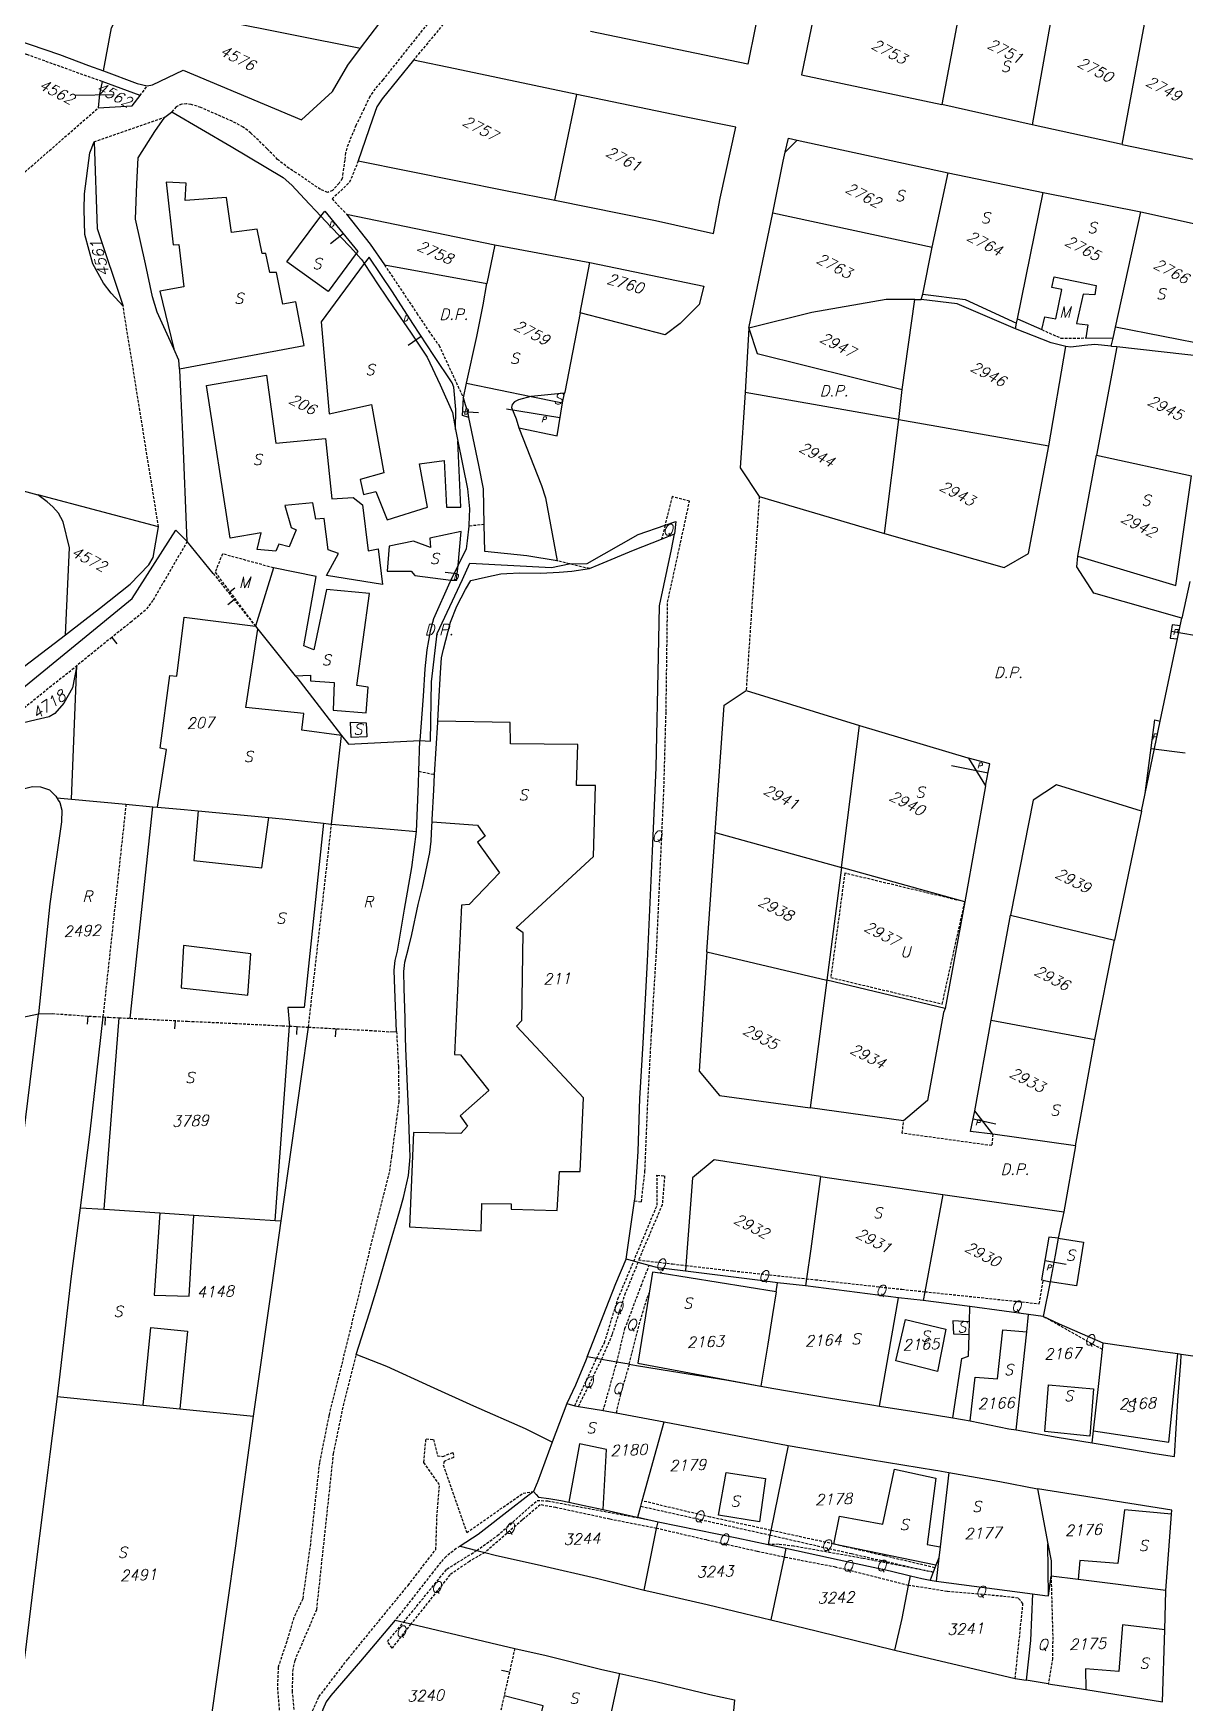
# Model space of a CAD drawing. Extents: x -334462 to -332769, y -29481 to -26664.
# Drawn here: x -334107 to -334000.6, y -28629.6 to -28475.5 of the extents above; entities that cross this region are included whole.
import ezdxf
from ezdxf.enums import TextEntityAlignment as Align

# ---------------------------------------------------------------- set-up
doc = ezdxf.new("R2010")
doc.units = 0
doc.header["$MEASUREMENT"] = 0
doc.linetypes.add('HIDDEN', pattern=[0.375, 0.25, -0.125])
for name, color, linetype in [('17', 7, 'CONTINUOUS'), ('18', 7, 'CONTINUOUS'), ('20', 7, 'CONTINUOUS'), ('DP$DIVIDING$LINE', 7, 'CONTINUOUS'), ('EASEMENT$BOUNDA$', 7, 'CONTINUOUS'), ('ENC$$ST$$A$$TEXT', 7, 'CONTINUOUS'), ('ENCRO$$AREA$TEXT', 7, 'CONTINUOUS'), ('ENCROACHED$WALL', 7, 'CONTINUOUS'), ('MAP$SHEET$BOUND$', 7, 'CONTINUOUS'), ('OUTER$FRAME', 7, 'CONTINUOUS'), ('PARCEL$BOUNDARY', 7, 'CONTINUOUS'), ('PARCEL$NUMBER', 7, 'CONTINUOUS'), ('SECTION$$A$', 7, 'CONTINUOUS'), ('STRUC$$FOOTPRINT', 7, 'CONTINUOUS')]:
    doc.layers.add(name, color=color, linetype=linetype)
doc.styles.add('ITALICT', font='ITALICT', dxfattribs={"height": 0.2})

msp = doc.modelspace()

# ---------------------------------------------------------------- linework, layer by layer
at = {"layer": '17', "color": 1, "linetype": 'Continuous'}
msp.add_line((-334093.87, -28566.66), (-334093.91, -28567.41), dxfattribs=at)
at = {"layer": '18', "color": 1, "linetype": 'Continuous'}
for p, q in [((-334088.92, -28527.15), (-334088.34, -28526.69)), ((-334101.92, -28566.24), (-334101.98, -28566.99)), ((-334100.31, -28566.33), (-334100.35, -28567.08)), ((-334082.62, -28567.21), (-334082.66, -28567.96)), ((-334079.03, -28567.41), (-334079.07, -28568.15)), ((-334062.99, -28626.84), (-334063.72, -28626.68))]:
    msp.add_line(p, q, dxfattribs=at)
at = {"layer": '18', "color": 2, "linetype": 'Continuous'}
for p, q in [((-334088.41, -28527.8), (-334088.99, -28528.27)), ((-334099.72, -28531.28), (-334099.25, -28531.86))]:
    msp.add_line(p, q, dxfattribs=at)
at = {"layer": 'DP$DIVIDING$LINE', "color": 2, "linetype": 'HIDDEN'}
for p, q in [((-334097.1, -28481.24), (-334096.43, -28480.33)), ((-334065.31, -28520.85), (-334066.74, -28520.99)), ((-334057.46, -28524.48), (-334058.58, -28524.21)), ((-334055.6, -28524.92), (-334057.46, -28524.48)), ((-334071.36, -28543.64), (-334069.9, -28543.93))]:
    msp.add_line(p, q, dxfattribs=at)
at = {"layer": 'DP$DIVIDING$LINE', "color": 30, "linetype": 'HIDDEN'}
for p, q in [((-334109.43, -28489.78), (-334100.97, -28482.38)), ((-334101.35, -28485.51), (-334094.8, -28483.22)), ((-334095.39, -28521.07), (-334098.67, -28500.67)), ((-334039.91, -28518.27), (-334041.13, -28536.17))]:
    msp.add_line(p, q, dxfattribs=at)
at = {"layer": 'DP$DIVIDING$LINE', "color": 2, "linetype": 'HIDDEN'}
for points in [[(-334100.61, -28479.94), (-334107.6, -28477.43), (-334111.83, -28476.03), (-334113.83, -28475.09), (-334115.59, -28474), (-334116.76, -28473.03), (-334118.62, -28469.05)], [(-334065.38, -28473.19), (-334067.52, -28472.76), (-334067.71, -28472.88), (-334069.81, -28475.51), (-334071.85, -28477.95)], [(-334069.63, -28473.44), (-334074.68, -28479.78), (-334075.4, -28480.6), (-334075.88, -28481.32), (-334076.41, -28482.45), (-334077.16, -28483.99), (-334077.89, -28485.74), (-334078.12, -28486.53), (-334078.2, -28487.21), (-334078.38, -28488.37), (-334078.42, -28488.9), (-334078.72, -28489.31), (-334079.32, -28489.99), (-334079.77, -28490.18), (-334080.45, -28489.91), (-334082.67, -28488.37), (-334083.34, -28487.96), (-334084.4, -28487.13), (-334085.37, -28486.15), (-334086.16, -28485.36), (-334086.86, -28484.7), (-334087.57, -28484.14), (-334088.59, -28483.61), (-334091.48, -28482.33), (-334092.38, -28482.07), (-334092.8, -28481.99), (-334093.25, -28482.03), (-334093.77, -28482.26), (-334094.18, -28482.74)], [(-334076.95, -28487.27), (-334077.67, -28489.05), (-334077.84, -28489.33), (-334079.37, -28490.77), (-334078.03, -28492.18)], [(-334074.53, -28496.86), (-334071.54, -28501.33), (-334070.45, -28502.97), (-334069.49, -28504.31), (-334067.24, -28509.15)], [(-334073.41, -28567.67), (-334073.24, -28570.94), (-334073.2, -28574.14), (-334073.88, -28579.21), (-334074.09, -28580.68), (-334075.66, -28586.86), (-334078.5, -28598.49), (-334079.66, -28603.14), (-334080.54, -28607.51), (-334081.37, -28614.97), (-334082.08, -28620.07), (-334082.9, -28621.8), (-334083.56, -28624.02), (-334084.34, -28626.36), (-334084.42, -28628.24), (-334084.15, -28631.55), (-334085.33, -28639.96), (-334085.53, -28641.93), (-334085.62, -28643.03), (-334085.99, -28646.76), (-334086.53, -28649.78), (-334086.59, -28650.05)], [(-334082.87, -28630.3), (-334083.02, -28628.66), (-334082.99, -28626.73), (-334082.79, -28625.75), (-334080.78, -28621.04), (-334079.23, -28606.65), (-334078.31, -28602.2), (-334077.13, -28597.49)], [(-334081.32, -28630.74), (-334080.58, -28629.11), (-334077.89, -28625.6), (-334072.35, -28618.82), (-334069.78, -28615.51), (-334069.68, -28612.49), (-334069.45, -28609.52), (-334070.9, -28607.46), (-334070.69, -28605.3), (-334069.99, -28605.36), (-334069.63, -28606.85), (-334069.14, -28606.91), (-334068.2, -28606.55), (-334068.14, -28607), (-334069.02, -28607.37), (-334069.11, -28607.7), (-334066.93, -28613.95), (-334061.72, -28610.3), (-334060.78, -28610.15)], [(-334067.55, -28615.2), (-334067.9, -28615.42), (-334068.84, -28616.16), (-334069.32, -28616.67), (-334070.04, -28617.58), (-334073.28, -28621.73), (-334073.53, -28622.03)]]:
    msp.add_lwpolyline(points, dxfattribs=at)
at = {"layer": 'DP$DIVIDING$LINE', "color": 30, "linetype": 'HIDDEN'}
msp.add_lwpolyline([(-334018.34, -28577.14), (-334018.45, -28578.21), (-334026.71, -28577.07), (-334026.59, -28575.92)], dxfattribs=at)
at = {"layer": 'EASEMENT$BOUNDA$', "color": 3, "linetype": 'HIDDEN'}
for p, q in [((-334048.62, -28520.91), (-334048.94, -28522.19)), ((-334098.4, -28546.68), (-334100.53, -28566.32)), ((-334081.55, -28567.27), (-334079.41, -28548.51)), ((-334020.93, -28555.7), (-334032.02, -28553.05)), ((-334048.77, -28589.56), (-334049.07, -28590)), ((-334008.21, -28597.05), (-334013.7, -28593.99)), ((-334056.95, -28602.23), (-334054.95, -28597.87)), ((-334056.61, -28602.29), (-334054.47, -28597.95)), ((-334054.33, -28602.68), (-334053.07, -28598.2)), ((-334050.85, -28611.51), (-334038.94, -28614.17)), ((-334033.04, -28615.01), (-334038.86, -28613.74))]:
    msp.add_line(p, q, dxfattribs=at)
for points in [[(-334013.83, -28502.85), (-334012.07, -28503.63), (-334009.76, -28503.62)], [(-334051.43, -28583.31), (-334050.8, -28583.39), (-334050.47, -28580.57), (-334050.21, -28574.21), (-334049.85, -28567.6), (-334049.4, -28560.19), (-334048.73, -28545.54), (-334048.52, -28538.13), (-334048.38, -28528.02), (-334046.35, -28518.69), (-334047.97, -28518.27), (-334048.62, -28520.91)], [(-334084.78, -28524.85), (-334089.49, -28523.56), (-334090.17, -28525.25), (-334086.45, -28530.24)], [(-334032.02, -28553.05), (-334033.31, -28562.68), (-334023.02, -28565.13), (-334020.93, -28555.7)], [(-334051.51, -28588.88), (-334049.35, -28583.71), (-334049.36, -28580.95), (-334048.66, -28581), (-334048.88, -28583.67), (-334051.06, -28588.77), (-334047.92, -28589.13), (-334046.69, -28589.28)], [(-334054.95, -28597.87), (-334054.21, -28596.4), (-334052.97, -28592.38), (-334051.51, -28588.88)], [(-334054.47, -28597.95), (-334053.47, -28595.62), (-334052.32, -28591.98), (-334051.1, -28588.99)], [(-334053.07, -28598.2), (-334052.32, -28595.11), (-334050.82, -28591.16), (-334050.09, -28589.27)], [(-334046.69, -28589.28), (-334042.34, -28589.78), (-334035.55, -28590.51)], [(-334035.55, -28590.51), (-334034.72, -28590.59), (-334026.74, -28591.48), (-334024.63, -28591.7)], [(-334051.92, -28598.39), (-334050.91, -28594.39), (-334050.26, -28592.26), (-334050.08, -28591.85)], [(-334024.63, -28591.7), (-334014.06, -28592.81), (-334013.69, -28590.64)], [(-334051.92, -28598.39), (-334052.74, -28601.2), (-334053.14, -28602.9)], [(-334066.01, -28615.6), (-334064.09, -28614.22), (-334060.42, -28610.98), (-334059.44, -28611.02), (-334050.2, -28612.74)], [(-334049.41, -28613.56), (-334053.71, -28612.71), (-334058.7, -28611.64), (-334060.15, -28611.38), (-334061.81, -28612.79), (-334065.26, -28615.79)], [(-334038.86, -28613.74), (-334044.46, -28612.51), (-334050.72, -28611.02)], [(-334037.63, -28616.22), (-334040.11, -28615.69), (-334044.8, -28614.63), (-334049.41, -28613.56)], [(-334023.86, -28617.6), (-334030.31, -28616.34), (-334036.72, -28615.2), (-334038.13, -28615.03), (-334039.1, -28615.05)], [(-334038.94, -28614.17), (-334031.4, -28615.89), (-334023.86, -28617.6)], [(-334023.7, -28617.19), (-334028.35, -28616.1), (-334033.04, -28615.01)], [(-334072.75, -28622.22), (-334068.76, -28617.31), (-334066.01, -28615.6)], [(-334065.26, -28615.79), (-334066.69, -28616.61), (-334068.48, -28617.85), (-334072.08, -28622.38)], [(-334026.13, -28618.82), (-334032.87, -28617.14), (-334037.63, -28616.22)], [(-334012.97, -28617.96), (-334012.81, -28623.58), (-334012.84, -28625.58), (-334013.22, -28627.91)], [(-334016.28, -28627.42), (-334015.56, -28620.51), (-334015.99, -28620), (-334017.44, -28619.83), (-334022.57, -28619.38), (-334026.13, -28618.82)], [(-334072.08, -28622.38), (-334073.83, -28624.61), (-334074.25, -28624.01), (-334072.75, -28622.22)]]:
    msp.add_lwpolyline(points, dxfattribs=at)
at = {"layer": 'ENC$$ST$$A$$TEXT', "color": 1, "linetype": 'Continuous'}
for p, q in [((-334078.34, -28493.99), (-334079.5, -28494.94)), ((-334071.13, -28503.49), (-334072.35, -28504.3)), ((-334067.8, -28525.4), (-334068.92, -28525.29)), ((-334018.79, -28543.81), (-334022.17, -28543.14)), ((-334020.17, -28575.74), (-334018.08, -28576.2)), ((-334013.53, -28588.81), (-334011.57, -28589.15))]:
    msp.add_line(p, q, dxfattribs=at)
at = {"layer": 'ENCRO$$AREA$TEXT', "color": 5, "linetype": 'Continuous'}
for p, q in [((-334058.32, -28510.99), (-334063.27, -28510.2)), ((-334067.3, -28510.42), (-334065.84, -28510.49)), ((-334001.87, -28530.69), (-333999.72, -28531.07)), ((-334003.74, -28541.53), (-334000.59, -28541.94))]:
    msp.add_line(p, q, dxfattribs=at)
at = {"layer": 'ENCROACHED$WALL', "color": 5, "linetype": 'Continuous'}
for points in [[(-334066.73, -28510.95), (-334067.32, -28510.79), (-334067.24, -28509.15)], [(-334062.11, -28511.92), (-334058.59, -28512.65), (-334058.1, -28509.62)], [(-334001.03, -28530.19), (-334001.77, -28530.11), (-334001.98, -28531.34), (-334001.28, -28531.39)], [(-334004.28, -28545.69), (-334003.39, -28538.88), (-334002.88, -28539.01)]]:
    msp.add_lwpolyline(points, dxfattribs=at)
at = {"layer": 'MAP$SHEET$BOUND$', "color": 6, "linetype": 'Continuous'}
for points in [[(-334057.46, -28524.48), (-334055.8, -28524.46), (-334051.1, -28521.78), (-334048.62, -28520.91)], [(-334048.62, -28520.91), (-334047.62, -28520.56), (-334047.74, -28521.7)], [(-334221.01, -28578.51), (-334212.47, -28576.01), (-334176.52, -28561.19), (-334148.62, -28550.12), (-334143.04, -28548.44), (-334123.13, -28547.05), (-334118.58, -28544.63), (-334097.84, -28527.69), (-334093.79, -28521.38), (-334092.75, -28522.42)], [(-334071.26, -28540.8), (-334070.29, -28540.86), (-334070.19, -28535.38), (-334069.67, -28530.92), (-334067.33, -28525.92), (-334066.64, -28524.41), (-334059.11, -28524.82), (-334057.46, -28524.48)]]:
    msp.add_lwpolyline(points, dxfattribs=at)
at = {"layer": 'OUTER$FRAME', "color": 2, "linetype": 'Continuous'}
msp.add_line((-334099.49, -28481.16), (-334103.03, -28481.23), dxfattribs=at)
at = {"layer": 'PARCEL$BOUNDARY', "color": 7, "linetype": 'Continuous'}
for p, q in [((-334076.74, -28476.86), (-334072.8, -28471.66)), ((-334012.46, -28471.2), (-334014.72, -28483.93)), ((-334021.62, -28474.38), (-334023.06, -28482.06)), ((-334006.39, -28485.74), (-334004.17, -28473.8)), ((-334097.1, -28481.24), (-334100.61, -28479.94)), ((-334058.81, -28490.9), (-334056.76, -28481.13)), ((-334014.72, -28483.93), (-334023.06, -28482.06)), ((-334006.39, -28485.74), (-334014.72, -28483.93)), ((-334036.4, -28485.34), (-334022.46, -28488.36)), ((-334006.39, -28485.74), (-333998.02, -28487.46)), ((-334023.94, -28495.23), (-334022.46, -28488.36)), ((-334022.46, -28488.36), (-334013.71, -28490.19)), ((-334016.07, -28501.85), (-334013.71, -28490.19)), ((-334013.71, -28490.19), (-334004.69, -28491.97)), ((-334078.03, -28492.18), (-334064.34, -28495.01)), ((-334040.88, -28502.72), (-334038.65, -28492.07)), ((-334038.65, -28492.07), (-334023.94, -28495.23)), ((-334007.01, -28502.63), (-334004.69, -28491.97)), ((-334004.69, -28491.97), (-333995.97, -28493.89)), ((-334064.34, -28495.01), (-334065.06, -28498.6)), ((-334064.34, -28495.01), (-334055.55, -28496.65)), ((-334024.82, -28499.58), (-334023.94, -28495.23)), ((-334074.53, -28496.86), (-334065.06, -28498.6)), ((-334056.46, -28501.31), (-334055.55, -28496.65)), ((-334026.71, -28508.38), (-334025.54, -28500.07)), ((-334025.54, -28500.07), (-334024.97, -28500.07)), ((-334024.97, -28500.07), (-334024.82, -28499.58)), ((-334016.26, -28502.78), (-334016.15, -28502.25)), ((-334016.15, -28502.25), (-334016.07, -28501.85)), ((-334007.23, -28503.63), (-334007.01, -28502.63)), ((-334040.88, -28502.72), (-334041.23, -28508.64)), ((-334007.42, -28504.38), (-334007.23, -28503.63)), ((-334013.16, -28513.57), (-334011.6, -28504.41)), ((-334006.88, -28504.44), (-334008.76, -28514.44)), ((-333998.44, -28505.39), (-334006.88, -28504.44)), ((-334067.24, -28509.15), (-334066.95, -28507.78)), ((-334057.9, -28508.73), (-334060.97, -28509.02)), ((-334027.03, -28511.15), (-334041.23, -28508.64)), ((-334027.03, -28511.15), (-334026.71, -28508.38)), ((-334028.35, -28521.67), (-334027.03, -28511.15)), ((-334027.03, -28511.15), (-334013.16, -28513.57)), ((-334067.96, -28512.07), (-334067.75, -28513.15)), ((-334010.48, -28523.78), (-334008.76, -28514.44)), ((-334008.76, -28514.44), (-333999.99, -28516.34)), ((-334113.9, -28516.09), (-334106.55, -28518.11)), ((-334095.39, -28521.07), (-334106.55, -28518.11)), ((-334039.91, -28518.27), (-334028.35, -28521.67)), ((-334048.94, -28522.19), (-334047.74, -28521.7)), ((-334067.73, -28524.59), (-334068.41, -28525.98)), ((-334000.16, -28526.12), (-334000.89, -28529.51)), ((-334001.28, -28531.39), (-334001.03, -28530.19)), ((-334001.03, -28530.19), (-334000.89, -28529.51)), ((-334002.88, -28539.01), (-334001.28, -28531.39)), ((-334103.43, -28546.22), (-334102.94, -28533.88)), ((-334041.13, -28536.17), (-334030.67, -28539.41)), ((-334032.32, -28552.53), (-334030.67, -28539.41)), ((-334004.28, -28545.69), (-334002.88, -28539.01)), ((-334071.36, -28543.64), (-334071.26, -28540.8)), ((-334020.59, -28542.42), (-334019.02, -28544.98)), ((-334019.02, -28544.98), (-334020.93, -28555.7)), ((-334004.62, -28547.31), (-334004.28, -28545.69)), ((-334104.79, -28546.1), (-334103.43, -28546.22)), ((-334103.43, -28546.22), (-334098.4, -28546.68)), ((-334098.4, -28546.68), (-334095.93, -28546.91)), ((-334095.93, -28546.91), (-334095.49, -28546.95)), ((-334091.74, -28547.29), (-334085.2, -28547.91)), ((-334004.62, -28547.31), (-334007.12, -28559.22)), ((-334043.98, -28549.29), (-334032.32, -28552.53)), ((-334032.32, -28552.53), (-334033.68, -28562.92)), ((-334020.93, -28555.7), (-334032.32, -28552.53)), ((-334020.93, -28555.7), (-334022.74, -28565.53)), ((-334018.49, -28566.62), (-334016.7, -28556.92)), ((-334016.7, -28556.92), (-334007.12, -28559.22)), ((-334008.91, -28568.42), (-334007.12, -28559.22)), ((-334044.76, -28560.32), (-334033.68, -28562.92)), ((-334033.68, -28562.92), (-334035.21, -28574.71)), ((-334022.74, -28565.53), (-334033.68, -28562.92)), ((-334108.08, -28566.37), (-334106.47, -28566.04)), ((-334106.47, -28566.04), (-334105.19, -28566.01)), ((-334020, -28574.99), (-334018.49, -28566.62)), ((-334018.49, -28566.62), (-334008.91, -28568.42)), ((-334074.04, -28567.69), (-334073.41, -28567.67)), ((-334010.71, -28578.23), (-334008.91, -28568.42)), ((-334026.59, -28575.92), (-334035.21, -28574.71)), ((-334018.34, -28577.14), (-334020, -28574.99)), ((-334010.71, -28578.23), (-334018.34, -28577.14)), ((-334010.71, -28578.23), (-334011.78, -28584.33)), ((-334034.26, -28581.07), (-334022.96, -28582.73)), ((-334022.96, -28582.73), (-334024.63, -28591.7)), ((-334022.96, -28582.73), (-334011.78, -28584.33)), ((-334102.64, -28583.94), (-334100.45, -28584.08)), ((-334011.78, -28584.33), (-334012.3, -28586.76)), ((-334095.27, -28584.42), (-334092.14, -28584.62)), ((-334092.14, -28584.62), (-334084.61, -28585.12)), ((-334084.61, -28585.12), (-334084.07, -28585.15)), ((-334046.69, -28589.28), (-334046.74, -28589.81)), ((-334035.55, -28590.51), (-334035.65, -28591.17)), ((-334038.35, -28591.71), (-334038.22, -28590.88)), ((-334024.63, -28591.7), (-334024.78, -28592.5)), ((-334013.05, -28590.78), (-334013.7, -28593.99)), ((-334028.82, -28602.26), (-334027.07, -28592.28)), ((-334020.5, -28594.49), (-334020.46, -28593.08)), ((-334020.54, -28595.66), (-334020.5, -28594.49)), ((-334015.21, -28595.4), (-334015.04, -28593.81)), ((-334016.18, -28604.47), (-334015.21, -28595.4)), ((-334008.21, -28597.05), (-334008.15, -28596.46)), ((-334054.95, -28597.87), (-334055.8, -28597.72)), ((-334054.47, -28597.95), (-334054.95, -28597.87)), ((-334053.07, -28598.2), (-334054.47, -28597.95)), ((-334104.77, -28601.38), (-334096.82, -28602.18)), ((-334096.82, -28602.18), (-334093.44, -28602.52)), ((-334093.44, -28602.52), (-334086.62, -28603.2)), ((-334057.69, -28602.03), (-334059.05, -28605.6)), ((-334057.69, -28602.03), (-334056.95, -28602.23)), ((-334056.95, -28602.23), (-334056.61, -28602.29)), ((-334054.33, -28602.68), (-334053.14, -28602.9)), ((-334053.14, -28602.9), (-334048.69, -28603.73)), ((-334050.72, -28611.02), (-334048.69, -28603.73)), ((-334048.69, -28603.73), (-334037.24, -28605.9)), ((-334037.24, -28605.9), (-334038.86, -28613.74)), ((-334009.16, -28605.66), (-334009.04, -28604.55)), ((-334022.41, -28608.39), (-334023.21, -28615.25)), ((-334014.23, -28609.92), (-334013.27, -28614.99)), ((-334051.13, -28612.52), (-334050.85, -28611.51)), ((-334050.85, -28611.51), (-334050.72, -28611.02)), ((-334051.13, -28612.52), (-334050.2, -28612.74)), ((-334050.55, -28619.26), (-334049.41, -28613.56)), ((-334050.2, -28612.74), (-334049.25, -28612.96)), ((-334049.41, -28613.56), (-334049.25, -28612.96)), ((-334002.36, -28619.3), (-334001.85, -28612.23)), ((-334038.94, -28614.17), (-334039.1, -28615.05)), ((-334039.1, -28615.05), (-334037.46, -28615.4)), ((-334038.86, -28613.74), (-334038.94, -28614.17)), ((-334067.55, -28615.2), (-334066.01, -28615.6)), ((-334066.01, -28615.6), (-334065.26, -28615.79)), ((-334037.63, -28616.22), (-334038.85, -28622.01)), ((-334037.46, -28615.4), (-334037.63, -28616.22)), ((-334023.34, -28616.28), (-334023.6, -28616.94)), ((-334023.21, -28615.25), (-334023.34, -28616.28)), ((-334026.13, -28618.82), (-334025.95, -28617.93)), ((-334023.86, -28617.6), (-334024.14, -28618.33)), ((-334023.7, -28617.19), (-334023.86, -28617.6)), ((-334023.6, -28616.94), (-334023.7, -28617.19)), ((-334013.2, -28619.78), (-334012.97, -28617.96)), ((-334010.46, -28618.27), (-334012.97, -28617.96)), ((-334024.14, -28618.33), (-334023.58, -28618.44)), ((-334023.58, -28618.44), (-334014.68, -28619.59)), ((-334002.36, -28619.3), (-334010.46, -28618.27)), ((-334073.53, -28622.03), (-334072.75, -28622.22)), ((-334072.75, -28622.22), (-334072.08, -28622.38)), ((-334027.41, -28624.8), (-334016.28, -28627.42)), ((-334016.28, -28627.42), (-334015.26, -28627.57)), ((-334013.22, -28627.91), (-334015.26, -28627.57)), ((-334013.22, -28627.91), (-334009.75, -28628.45))]:
    msp.add_line(p, q, dxfattribs=at)
at = {"layer": 'PARCEL$BOUNDARY', "color": 2, "linetype": 'HIDDEN'}
for p, q in [((-334099.07, -28566.4), (-334098.01, -28566.45)), ((-334083.29, -28567.17), (-334081.55, -28567.27)), ((-334062.49, -28624.64), (-334063.48, -28629.02)), ((-334063.48, -28629.02), (-334064.9, -28635.35))]:
    msp.add_line(p, q, dxfattribs=at)
at = {"layer": 'PARCEL$BOUNDARY', "color": 7, "linetype": 'Continuous'}
for points in [[(-334117.59, -28469.35), (-334116.31, -28471.75), (-334115.57, -28472.48), (-334113.56, -28474.12), (-334113.07, -28474.46), (-334111.98, -28474.98), (-334110.12, -28475.59), (-334107.26, -28476.51), (-334104.55, -28477.44), (-334101.87, -28478.44), (-334100.47, -28478.94)], [(-334039.55, -28471.29), (-334040.96, -28478.34), (-334055.51, -28475.3)], [(-334100.47, -28478.94), (-334099.74, -28474.99), (-334099.2, -28474.01), (-334098.69, -28473.54), (-334098.16, -28473.28), (-334097.37, -28473), (-334096.89, -28472.86), (-334096.08, -28473.01), (-334076.74, -28476.86)], [(-334034.78, -28473.39), (-334036.01, -28479.31), (-334023.06, -28482.06)], [(-334096.43, -28480.33), (-334095.95, -28480.23), (-334093.12, -28478.88), (-334082.18, -28483.48), (-334079.33, -28480.87), (-334077.91, -28478.43), (-334076.74, -28476.86)], [(-334071.85, -28477.95), (-334074.74, -28481.52), (-334075.24, -28482.27), (-334075.64, -28483.42), (-334076.95, -28487.27)], [(-334056.76, -28481.13), (-334068, -28478.77), (-334071.85, -28477.95)], [(-334100.47, -28478.94), (-334097.36, -28480.13), (-334096.43, -28480.33)], [(-334100.61, -28479.94), (-334100.84, -28481.11), (-334100.97, -28482.38)], [(-334100.97, -28482.38), (-334097.83, -28482.19), (-334097.1, -28481.24)], [(-334058.81, -28490.9), (-334049.51, -28492.78), (-334044.15, -28493.97), (-334043.52, -28490.71), (-334042.08, -28484.15), (-334046.96, -28483.15), (-334056.76, -28481.13)], [(-334093.99, -28504.61), (-334095.53, -28501.23), (-334095.94, -28499.81), (-334096.59, -28496.77), (-334097.53, -28492.64), (-334097.41, -28489.37), (-334097.28, -28486.97), (-334095.73, -28484.55), (-334094.8, -28483.22)], [(-334094.8, -28483.22), (-334094.19, -28482.75), (-334094.18, -28482.74)], [(-334094.18, -28482.74), (-334088.69, -28485.95), (-334083.88, -28488.8), (-334083.08, -28489.51), (-334081.91, -28490.76), (-334080.39, -28492.36)], [(-334098.67, -28500.67), (-334099.77, -28499.47), (-334100.49, -28498.56), (-334101.47, -28496.76), (-334101.81, -28495.54), (-334102.19, -28494.06), (-334102.27, -28491.74), (-334102.22, -28490.32), (-334101.74, -28486.53), (-334101.35, -28485.51)], [(-334101.35, -28485.51), (-334101.06, -28493.52), (-334098.67, -28500.67)], [(-334037.52, -28486.47), (-334037.23, -28485.16), (-334036.4, -28485.34)], [(-334038.65, -28492.07), (-334037.71, -28487.28), (-334037.52, -28486.47)], [(-334076.95, -28487.27), (-334063.21, -28490.03), (-334058.81, -28490.9)], [(-334080.39, -28492.36), (-334079.51, -28493.31), (-334077.68, -28495.22), (-334077.15, -28495.81)], [(-334078.03, -28492.18), (-334075.85, -28494.97), (-334074.53, -28496.86)], [(-334077.15, -28495.81), (-334076.67, -28496.33), (-334076.54, -28496.54), (-334076.41, -28496.73)], [(-334076.41, -28496.73), (-334075.12, -28498.71), (-334073.68, -28500.79), (-334072.12, -28503.08), (-334070.57, -28505.38), (-334069.37, -28507.96), (-334068.26, -28510.51), (-334067.96, -28512.07)], [(-334055.55, -28496.65), (-334045.04, -28498.82), (-334045.46, -28500.54), (-334047.23, -28502.29), (-334048.61, -28503.33), (-334056.46, -28501.31)], [(-334066.95, -28507.78), (-334066.01, -28503.49), (-334065.41, -28500.57), (-334065.06, -28498.6)], [(-334025.54, -28500.07), (-334028.19, -28500.07), (-334035.07, -28501.28), (-334040.88, -28502.72)], [(-334016.26, -28502.78), (-334021.63, -28500.47), (-334024.97, -28500.07)], [(-334056.46, -28501.31), (-334057.88, -28508.61), (-334057.9, -28508.73)], [(-334040.88, -28502.72), (-334040.11, -28505.06), (-334026.71, -28508.38)], [(-334011.6, -28504.41), (-334012.95, -28504.07), (-334016.26, -28502.78)], [(-334093.45, -28506.47), (-334093.51, -28505.67), (-334093.99, -28504.61)], [(-334007.42, -28504.38), (-334008.94, -28504.23), (-334009.87, -28504.31), (-334011.13, -28504.46), (-334011.6, -28504.41)], [(-334006.88, -28504.44), (-334007.36, -28504.41), (-334007.42, -28504.38)], [(-334092.75, -28522.42), (-334093.16, -28512.51), (-334093.44, -28506.59), (-334093.45, -28506.47)], [(-334041.23, -28508.64), (-334041.68, -28515.6), (-334039.91, -28518.27)], [(-334066.73, -28510.95), (-334066.77, -28510.74), (-334066.84, -28510.43), (-334067.04, -28509.78), (-334067.24, -28509.15)], [(-334060.97, -28509.02), (-334061.02, -28509.03), (-334062.15, -28509.34), (-334062.53, -28509.51), (-334062.74, -28509.76), (-334062.8, -28510.03), (-334062.38, -28511.08), (-334062.11, -28511.92)], [(-334065.31, -28520.85), (-334065.38, -28517.54), (-334065.81, -28515.36), (-334066.73, -28510.95)], [(-334067.75, -28513.15), (-334066.85, -28517.55), (-334066.66, -28519.41), (-334066.73, -28520.87), (-334066.74, -28520.99)], [(-334062.11, -28511.92), (-334060.04, -28517.23), (-334059.65, -28518.38), (-334058.58, -28524.21)], [(-334028.35, -28521.67), (-334017.29, -28524.82), (-334015.05, -28523.51), (-334013.16, -28513.57)], [(-334103.98, -28531.04), (-334103.63, -28523.01), (-334104.19, -28520.61), (-334104.64, -28519.79), (-334105.17, -28519.2), (-334105.68, -28518.74), (-334106.55, -28518.11)], [(-334103.98, -28531.04), (-334102.2, -28529.65), (-334100.83, -28528.61), (-334098.01, -28526.36), (-334096.3, -28524.58), (-334095.88, -28523.9), (-334095.39, -28521.07)], [(-334066.74, -28520.99), (-334066.88, -28522.35), (-334066.99, -28523.08), (-334067.73, -28524.59)], [(-334058.58, -28524.21), (-334061.38, -28523.75), (-334065.25, -28523.33), (-334065.31, -28520.85)], [(-334055.6, -28524.92), (-334054.7, -28524.55), (-334051.52, -28523.22), (-334048.94, -28522.19)], [(-334000.89, -28529.51), (-334009.01, -28527.18), (-334010.59, -28524.75), (-334010.48, -28523.78)], [(-334069.6, -28539), (-334069.5, -28537.26), (-334069.35, -28534.55), (-334069.26, -28533.17), (-334069.09, -28532.35), (-334068.42, -28529.85), (-334067.84, -28528.4), (-334067.04, -28526.85), (-334066.55, -28526.03), (-334065.21, -28525.7), (-334063.79, -28525.39), (-334063.22, -28525.37), (-334062.03, -28525.31), (-334060.08, -28525.35), (-334058.38, -28525.26), (-334057.23, -28525.15), (-334055.6, -28524.92)], [(-334068.41, -28525.98), (-334068.5, -28526.16), (-334070, -28529.56), (-334070.31, -28530.69), (-334070.62, -28532.42), (-334070.81, -28534.19), (-334070.94, -28536.71), (-334071.26, -28540.8)], [(-334116.59, -28541.5), (-334111.84, -28537.1), (-334110.54, -28536.03), (-334103.98, -28531.04)], [(-334102.94, -28533.88), (-334103.33, -28535.94), (-334104.15, -28537.34), (-334104.97, -28538.29), (-334105.49, -28538.61), (-334106.69, -28538.87), (-334109.27, -28539.49), (-334110.15, -28539.66)], [(-334043.98, -28549.29), (-334043.16, -28537.52), (-334041.13, -28536.17)], [(-334069.9, -28543.93), (-334069.6, -28539.12), (-334069.6, -28539)], [(-334030.67, -28539.41), (-334020.64, -28542.4), (-334020.59, -28542.42)], [(-334071.58, -28549.19), (-334071.4, -28544.79), (-334071.36, -28543.64)], [(-334070.13, -28548.31), (-334070.12, -28548.22), (-334070.12, -28548.1), (-334069.96, -28545.39), (-334069.9, -28543.93)], [(-334127.45, -28549.79), (-334114.61, -28546.93), (-334107.04, -28545.04), (-334106.3, -28545.08), (-334105.46, -28545.35), (-334104.89, -28545.95), (-334104.79, -28546.1)], [(-334004.62, -28547.31), (-334012.47, -28544.88), (-334014.63, -28546.29), (-334016.7, -28556.92)], [(-334104.79, -28546.1), (-334104.65, -28546.31), (-334104.52, -28546.52), (-334104.32, -28547.23), (-334104.35, -28548.31), (-334104.66, -28550.45), (-334105.06, -28553.24), (-334105.44, -28555.87), (-334106.47, -28566.04)], [(-334095.49, -28546.95), (-334093.03, -28547.17), (-334091.74, -28547.29)], [(-334085.2, -28547.91), (-334083.32, -28548.09), (-334080.16, -28548.43)], [(-334080.16, -28548.43), (-334079.71, -28548.48), (-334079.41, -28548.51)], [(-334079.41, -28548.51), (-334073.62, -28549), (-334071.58, -28549.19)], [(-334077.13, -28597.49), (-334075.9, -28593.64), (-334075.12, -28591.03), (-334074.12, -28587.65), (-334073.11, -28584.19), (-334072.78, -28583), (-334072.32, -28580.97), (-334072.21, -28579.96), (-334072.15, -28579.23), (-334072.23, -28577.63), (-334072.3, -28574.83), (-334072.43, -28572.04), (-334072.55, -28569.25), (-334072.58, -28568.15), (-334072.62, -28566.47), (-334072.7, -28563.68), (-334072.75, -28562.12), (-334072.69, -28561.57), (-334072.66, -28561.27), (-334072.3, -28559.98), (-334072.01, -28558.7), (-334071.43, -28555.94), (-334071.02, -28554.33), (-334070.72, -28552.89), (-334070.35, -28551.14), (-334070.23, -28550.1), (-334070.15, -28548.7), (-334070.13, -28548.31)], [(-334073.41, -28567.67), (-334073.47, -28566.14), (-334073.58, -28563.76), (-334073.62, -28561.99), (-334073.55, -28561.11), (-334073.34, -28560.26), (-334072.67, -28556.38), (-334072, -28552.53), (-334071.58, -28549.19)], [(-334044.76, -28560.32), (-334044.39, -28555.05), (-334043.98, -28549.29)], [(-334044.76, -28560.32), (-334045.48, -28571.33), (-334043.6, -28573.57), (-334035.21, -28574.71)], [(-334022.74, -28565.53), (-334022.89, -28565.9), (-334024.37, -28574.03), (-334026.59, -28575.92)], [(-334111.48, -28606.83), (-334111.35, -28605.73), (-334111.17, -28604.18), (-334110.96, -28602.45), (-334106.47, -28566.04)], [(-334100.53, -28566.32), (-334101.73, -28576.94), (-334102.64, -28583.94)], [(-334084.07, -28585.15), (-334083.12, -28578.39), (-334082.2, -28571.83), (-334081.55, -28567.27)], [(-334034.26, -28581.07), (-334044.08, -28579.53), (-334046.07, -28581.19), (-334046.69, -28589.28)], [(-334034.26, -28581.07), (-334035.15, -28587.74), (-334035.55, -28590.51)], [(-334102.64, -28583.94), (-334103.45, -28590.26), (-334104.57, -28599.84), (-334104.77, -28601.38)], [(-334100.45, -28584.08), (-334099.93, -28584.11), (-334095.27, -28584.42)], [(-334086.62, -28603.2), (-334086.62, -28603.2), (-334084.91, -28591.1), (-334084.07, -28585.15)], [(-334012.3, -28586.76), (-334012.59, -28588.32), (-334013.05, -28590.78)], [(-334055.8, -28597.72), (-334054.99, -28595.6), (-334054.05, -28593.23), (-334053.16, -28590.94), (-334052.21, -28588.69)], [(-334038.35, -28591.71), (-334038.69, -28593.81), (-334039.13, -28596.55), (-334039.78, -28600.42)], [(-334022.05, -28603.34), (-334021.21, -28597.86), (-334020.6, -28597.65), (-334020.54, -28595.66)], [(-334059.05, -28605.6), (-334061.51, -28604.37), (-334066.27, -28602.26), (-334070.29, -28600.45), (-334074.3, -28598.62), (-334077.13, -28597.49)], [(-334055.8, -28597.72), (-334055.9, -28597.97), (-334056.88, -28600.33), (-334057.69, -28602.03)], [(-334051.92, -28598.39), (-334052.52, -28598.29), (-334053.07, -28598.2)], [(-334009.16, -28605.66), (-334007.87, -28605.87), (-334003.38, -28606.65), (-334001.56, -28606.92), (-334001.27, -28601.76), (-334001, -28598.59), (-334000.99, -28598.31), (-334000.95, -28597.49)], [(-334009.04, -28604.55), (-334008.56, -28600.19), (-334008.21, -28597.05)], [(-334051.92, -28598.39), (-334051.26, -28598.5), (-334048.01, -28599.04), (-334043.01, -28599.85), (-334039.78, -28600.42)], [(-334039.78, -28600.42), (-334038.57, -28600.63), (-334033.52, -28601.49), (-334029.53, -28602.15), (-334028.82, -28602.26)], [(-334104.77, -28601.38), (-334105.43, -28606.71), (-334105.62, -28608.19), (-334105.95, -28610.83), (-334106.84, -28617.92), (-334107.7, -28625.02), (-334108.7, -28632.4), (-334108.61, -28633.62)], [(-334056.61, -28602.29), (-334054.49, -28602.65), (-334054.33, -28602.68)], [(-334028.82, -28602.26), (-334025.42, -28602.78), (-334022.05, -28603.34)], [(-334091.14, -28635.84), (-334090.6, -28631.64), (-334088.3, -28615.39), (-334088.27, -28615.17), (-334088.13, -28614.21), (-334086.62, -28603.2)], [(-334022.05, -28603.34), (-334021.14, -28603.49), (-334020.43, -28603.63)], [(-334020.43, -28603.63), (-334016.88, -28604.35), (-334016.18, -28604.47)], [(-334059.05, -28605.6), (-334060.41, -28609.29), (-334060.44, -28609.35), (-334060.78, -28610.15)], [(-334037.24, -28605.9), (-334029.66, -28607.2), (-334023.65, -28608.17), (-334023.43, -28608.21), (-334022.41, -28608.39)], [(-334016.18, -28604.47), (-334012.4, -28605.12), (-334009.16, -28605.66)], [(-334022.41, -28608.39), (-334017.71, -28609.24), (-334014.23, -28609.92)], [(-334060.78, -28610.15), (-334062.68, -28611.64), (-334065.89, -28614.11), (-334067.55, -28615.2)], [(-334060.78, -28610.15), (-334060.52, -28610.42), (-334060.29, -28610.66), (-334059.35, -28610.8), (-334058.23, -28610.99), (-334057.5, -28611.14)], [(-334001.85, -28612.23), (-334001.82, -28611.88), (-334014.23, -28609.92)], [(-334057.5, -28611.14), (-334056.1, -28611.43), (-334054.33, -28611.82)], [(-334054.33, -28611.82), (-334051.46, -28612.45), (-334051.13, -28612.52)], [(-334049.25, -28612.96), (-334041.99, -28614.43), (-334039.1, -28615.05)], [(-334013.27, -28614.99), (-334012.96, -28616.56), (-334012.97, -28617.96)], [(-334065.26, -28615.79), (-334064.29, -28616.04), (-334060.03, -28616.99), (-334054.95, -28618.16), (-334050.55, -28619.26)], [(-334037.46, -28615.4), (-334032.55, -28616.45), (-334027.83, -28617.49), (-334025.95, -28617.93)], [(-334025.95, -28617.93), (-334024.89, -28618.18), (-334024.14, -28618.33)], [(-334050.55, -28619.26), (-334049.85, -28619.41), (-334044.73, -28620.6), (-334039.63, -28621.82), (-334038.85, -28622.01)], [(-334027.41, -28624.8), (-334026.73, -28621.87), (-334026.13, -28618.82)], [(-334014.68, -28619.59), (-334014.87, -28623.92), (-334015.26, -28627.57)], [(-334014.68, -28619.59), (-334013.55, -28619.75), (-334013.2, -28619.78)], [(-334002.47, -28622.93), (-334002.36, -28619.33), (-334002.36, -28619.3)], [(-334073.53, -28622.03), (-334076.73, -28625.81), (-334079.49, -28628.98), (-334079.91, -28629.59), (-334080.22, -28630.29), (-334080.45, -28630.97), (-334080.54, -28631.69)], [(-334072.08, -28622.38), (-334064.72, -28624.13), (-334062.49, -28624.64)], [(-334038.85, -28622.01), (-334034.53, -28623.05), (-334027.41, -28624.8)], [(-334009.75, -28628.45), (-334002.69, -28629.57), (-334002.47, -28622.93)], [(-334062.49, -28624.64), (-334059.59, -28625.3), (-334054.58, -28626.56), (-334052.79, -28626.96)], [(-334055.13, -28637.63), (-334054.02, -28632.67), (-334052.79, -28626.96)], [(-334052.79, -28626.96), (-334049.48, -28627.7), (-334044.47, -28628.91), (-334042.2, -28629.4), (-334042.43, -28631.74), (-334043.13, -28638.36), (-334043.33, -28640.36)]]:
    msp.add_lwpolyline(points, dxfattribs=at)
at = {"layer": 'PARCEL$BOUNDARY', "color": 2, "linetype": 'HIDDEN'}
for points in [[(-334092.75, -28522.42), (-334095.91, -28527.85), (-334096.6, -28528.76), (-334097.87, -28529.8), (-334099.71, -28531.27), (-334102.94, -28533.88)], [(-334110.15, -28539.66), (-334105.45, -28535.87), (-334102.94, -28533.88)], [(-334105.19, -28566.01), (-334101.36, -28566.28), (-334100.53, -28566.32)], [(-334100.53, -28566.32), (-334099.98, -28566.35), (-334099.07, -28566.4)], [(-334098.01, -28566.45), (-334097.04, -28566.5), (-334092.71, -28566.72), (-334088.34, -28566.92), (-334083.97, -28567.14), (-334083.29, -28567.17)], [(-334081.55, -28567.27), (-334079.69, -28567.37), (-334075.87, -28567.57), (-334074.04, -28567.69)]]:
    msp.add_lwpolyline(points, dxfattribs=at)
at = {"layer": 'SECTION$$A$', "color": 7, "linetype": 'Continuous'}
for p, q in [((-334090.35, -28525.37), (-334092.75, -28522.42)), ((-334086.45, -28530.24), (-334086.23, -28530.5)), ((-334086.23, -28530.5), (-334082.78, -28534.81)), ((-334052.21, -28588.69), (-334051.43, -28583.31)), ((-334051.51, -28588.88), (-334052.21, -28588.69)), ((-334051.1, -28588.99), (-334051.51, -28588.88)), ((-334050.09, -28589.27), (-334051.1, -28588.99)), ((-334035.65, -28591.17), (-334038.22, -28590.88)), ((-334027.07, -28592.28), (-334035.65, -28591.17)), ((-334024.78, -28592.5), (-334027.07, -28592.28)), ((-334013.7, -28593.99), (-334015.04, -28593.81)), ((-334000.95, -28597.49), (-334001.27, -28597.44)), ((-333995.96, -28598.23), (-334000.95, -28597.49))]:
    msp.add_line(p, q, dxfattribs=at)
at = {"layer": 'SECTION$$A$', "color": 2, "linetype": 'HIDDEN'}
msp.add_line((-334090.35, -28525.37), (-334086.45, -28530.24), dxfattribs=at)
at = {"layer": 'SECTION$$A$', "color": 7, "linetype": 'Continuous'}
for points in [[(-334051.43, -28583.31), (-334051.38, -28583), (-334051.11, -28578.76), (-334050.94, -28573.87), (-334050.64, -28568.76), (-334050.24, -28561.16), (-334049.79, -28551.01), (-334049.43, -28543.3), (-334049.21, -28533), (-334049.12, -28528.35), (-334048.01, -28523.16), (-334047.74, -28521.7)], [(-334082.78, -28534.81), (-334082.63, -28534.99), (-334078.49, -28540.32)], [(-334078.49, -28540.32), (-334077.85, -28541.14), (-334071.26, -28540.8)], [(-334048.77, -28589.56), (-334049.25, -28589.5), (-334049.51, -28589.43), (-334050.09, -28589.27)], [(-334046.74, -28589.81), (-334048.47, -28589.6), (-334048.77, -28589.56)], [(-334038.22, -28590.88), (-334039.83, -28590.67), (-334040.33, -28590.61), (-334040.58, -28590.58), (-334046.74, -28589.81)], [(-334020.46, -28593.08), (-334021.67, -28592.92), (-334024.78, -28592.5)], [(-334015.04, -28593.81), (-334017.31, -28593.51), (-334020.46, -28593.08)], [(-334008.15, -28596.46), (-334012.2, -28594.69), (-334013.7, -28593.99)], [(-334001.27, -28597.44), (-334002.43, -28597.27), (-334008.15, -28596.46)]]:
    msp.add_lwpolyline(points, dxfattribs=at)
at = {"layer": 'STRUC$$FOOTPRINT', "color": 1, "linetype": 'Continuous'}
for p, q in [((-334037.52, -28486.47), (-334036.4, -28485.34)), ((-334016.07, -28501.85), (-334013.83, -28502.85)), ((-333998.21, -28504.33), (-334007.01, -28502.63)), ((-334009.76, -28503.62), (-334007.23, -28503.63)), ((-334066.95, -28507.78), (-334060.97, -28509.02)), ((-334058.1, -28509.62), (-334057.9, -28508.73)), ((-334079.39, -28518.46), (-334077.43, -28518.35)), ((-334084.78, -28524.85), (-334086.45, -28530.24)), ((-334077.68, -28539.11), (-334076.23, -28539.15)), ((-334079.41, -28548.51), (-334078.49, -28540.32)), ((-334098.01, -28566.45), (-334095.93, -28546.91)), ((-334086.86, -28560.51), (-334093.08, -28559.72)), ((-334099.07, -28566.4), (-334100.45, -28584.08)), ((-334084.61, -28585.12), (-334083.29, -28567.17)), ((-334038.35, -28591.71), (-334049.07, -28590)), ((-334013.69, -28590.64), (-334013.05, -28590.78)), ((-334026.42, -28594.26), (-334022.68, -28595.17)), ((-334009.39, -28605.03), (-334013.55, -28604.61)), ((-334042.97, -28608.41), (-334039.33, -28608.96)), ((-334023.6, -28616.94), (-334033.04, -28615.01)), ((-334013.2, -28619.78), (-334013.27, -28614.99)), ((-334023.34, -28616.28), (-334023.58, -28618.44))]:
    msp.add_line(p, q, dxfattribs=at)
for points in [[(-334093.45, -28506.47), (-334081.93, -28504.31), (-334082.72, -28500.28), (-334083.92, -28500.49), (-334084.5, -28497.58), (-334085.13, -28497.58), (-334085.48, -28495.81), (-334085.81, -28495.83), (-334086.29, -28493.57), (-334088.64, -28493.88), (-334089.12, -28490.66), (-334092.94, -28490.93), (-334092.83, -28489.31), (-334094.7, -28489.22), (-334094.05, -28495.01), (-334093.53, -28494.98), (-334093.06, -28498.89), (-334095.26, -28499.29), (-334093.99, -28504.61)], [(-334077.15, -28495.81), (-334079.73, -28499.33), (-334083.54, -28496.6), (-334080.39, -28492.36)], [(-334080.39, -28492.36), (-334080.05, -28491.9), (-334077, -28495.64), (-334077.15, -28495.81)], [(-334067.96, -28512.07), (-334067.95, -28510.24), (-334068.13, -28508.15), (-334068.29, -28507.76), (-334069.98, -28505.24), (-334071.92, -28502.29), (-334073.79, -28499.37), (-334075.93, -28496.15), (-334076.41, -28496.73)], [(-334076.41, -28496.73), (-334080.37, -28502.12), (-334079.62, -28510.62), (-334075.74, -28509.76), (-334074.6, -28516.07), (-334076.78, -28516.69), (-334076.48, -28518.06), (-334075.33, -28517.81), (-334074.27, -28520.42), (-334070.54, -28519.24), (-334071.29, -28515.25), (-334069.03, -28514.92), (-334068.81, -28519.25), (-334067.48, -28519.23), (-334067.75, -28513.15)], [(-334013.83, -28502.85), (-334013.55, -28501.66), (-334012.52, -28501.86), (-334011.97, -28499.13), (-334012.89, -28498.97), (-334012.69, -28497.97), (-334008.8, -28498.77), (-334008.92, -28499.65), (-334009.99, -28499.56), (-334010.61, -28502.29), (-334009.56, -28502.42), (-334009.76, -28503.62)], [(-334024.82, -28499.58), (-334020.89, -28500.06), (-334016.15, -28502.25)], [(-334077.43, -28518.35), (-334076.55, -28519.04), (-334076.04, -28523.29), (-334075.11, -28523.09), (-334074.72, -28526.39), (-334079.89, -28525.55), (-334078.76, -28523.52), (-334079.72, -28523.2), (-334080.1, -28520.29), (-334080.88, -28520.36), (-334081.14, -28518.83), (-334083.74, -28519.08), (-334083.14, -28521.11), (-334082.69, -28521.35), (-334083.34, -28522.9), (-334084.28, -28522.66), (-334084.55, -28523.32), (-334086.3, -28523.15), (-334085.92, -28521.61), (-334088.79, -28522.11), (-334090.95, -28508), (-334085.42, -28507.04), (-334084.57, -28513.32), (-334079.96, -28512.91), (-334079.39, -28518.46)], [(-334060.97, -28509.02), (-334058.38, -28509.56), (-334058.1, -28509.62)], [(-334010.48, -28523.78), (-334001.44, -28526.47), (-333999.99, -28516.34)], [(-334067.73, -28524.59), (-334067.43, -28521.5), (-334070.33, -28522.12), (-334070.29, -28522.96), (-334071.86, -28522.4), (-334074.08, -28522.84), (-334074.27, -28525.16), (-334072.07, -28525.17), (-334071.71, -28525.57), (-334068.41, -28525.98)], [(-334082.78, -28534.81), (-334081.36, -28534.76), (-334081.35, -28535.29), (-334079.16, -28535.43), (-334079.26, -28537.98), (-334076.23, -28538.25), (-334076.02, -28535.86), (-334077.07, -28535.7), (-334075.91, -28527.22), (-334079.89, -28526.85), (-334081.04, -28532.43), (-334081.96, -28532.06), (-334080.84, -28525.65), (-334084.78, -28524.85)], [(-334068.41, -28525.98), (-334068.01, -28525.99), (-334067.86, -28526), (-334067.83, -28525.68), (-334067.73, -28524.59)], [(-334095.49, -28546.95), (-334094.65, -28541.62), (-334095.24, -28541.51), (-334094.36, -28534.8), (-334093.71, -28534.86), (-334093.04, -28529.39), (-334086.45, -28530.24)], [(-334078.49, -28540.32), (-334082.17, -28539.84), (-334081.99, -28538.31), (-334087.32, -28537.75), (-334086.23, -28530.5)], [(-334076.23, -28539.15), (-334076.17, -28540.47), (-334077.59, -28540.51), (-334077.68, -28539.11)], [(-334070.13, -28548.31), (-334065.95, -28548.6), (-334065.24, -28549.62), (-334065.94, -28550.19), (-334063.91, -28553.01), (-334066.7, -28555.93), (-334067.42, -28556), (-334068.06, -28569.78), (-334067.51, -28569.82), (-334064.89, -28573.13), (-334067.54, -28575.47), (-334066.85, -28576.41), (-334067.47, -28577.1), (-334071.86, -28577.01), (-334072.22, -28585.71), (-334065.6, -28586.07), (-334065.54, -28583.54), (-334062.84, -28583.57), (-334062.83, -28584.08), (-334058.57, -28584.19), (-334058.36, -28580.6), (-334056.47, -28580.61), (-334056.15, -28573.8), (-334062.32, -28567.18), (-334061.84, -28566.66), (-334061.73, -28558.56), (-334062.37, -28558.09), (-334055.23, -28551.51), (-334055.04, -28544.96), (-334056.78, -28544.95), (-334056.66, -28541.15), (-334062.9, -28541.1), (-334062.91, -28539.13), (-334069.6, -28539)], [(-334019.02, -28544.98), (-334018.62, -28542.94), (-334020.59, -28542.42)], [(-334091.74, -28547.29), (-334092.13, -28551.88), (-334085.85, -28552.55), (-334085.2, -28547.91)], [(-334080.16, -28548.43), (-334081.93, -28565.44), (-334083.45, -28565.44), (-334083.29, -28567.17)], [(-334093.08, -28559.72), (-334093.3, -28563.65), (-334087.14, -28564.32), (-334086.86, -28560.51)], [(-334018.34, -28577.14), (-334020.42, -28576.91), (-334020, -28574.99)], [(-334095.27, -28584.42), (-334095.81, -28592.03), (-334092.57, -28592.1), (-334092.14, -28584.62)], [(-334012.3, -28586.76), (-334013.16, -28586.67), (-334013.84, -28590.6), (-334013.69, -28590.64)], [(-334012.3, -28586.76), (-334009.97, -28587.12), (-334010.62, -28591.15), (-334013.05, -28590.78)], [(-334049.07, -28590), (-334049.76, -28589.89), (-334050.08, -28591.85)], [(-334050.08, -28591.85), (-334051.14, -28598.3), (-334039.78, -28600.42)], [(-334096.82, -28602.18), (-334096.1, -28595.01), (-334092.72, -28595.34), (-334093.44, -28602.52)], [(-334022.68, -28595.17), (-334023.45, -28599.07), (-334027.31, -28598.08), (-334026.42, -28594.26)], [(-334020.5, -28594.49), (-334022.03, -28594.39), (-334021.97, -28595.59), (-334020.54, -28595.66)], [(-334020.43, -28603.63), (-334019.99, -28599.58), (-334017.91, -28599.74), (-334017.42, -28595.23), (-334015.21, -28595.4)], [(-334009.04, -28604.55), (-334002.08, -28605.61), (-334001.27, -28597.44)], [(-334013.55, -28604.61), (-334013.19, -28600.29), (-334009.05, -28600.67), (-334009.39, -28605.03)], [(-334054.33, -28611.82), (-334054.03, -28606.26), (-334056.51, -28605.76), (-334057.5, -28611.14)], [(-334039.33, -28608.96), (-334039.89, -28612.96), (-334043.67, -28612.35), (-334042.97, -28608.41)], [(-334033.04, -28615.01), (-334032.52, -28612.42), (-334028.51, -28613.16), (-334027.44, -28608.08), (-334023.62, -28608.92), (-334024.42, -28615.06), (-334023.21, -28615.25)], [(-334001.85, -28612.23), (-334006.2, -28611.84), (-334006.8, -28616.81), (-334010.31, -28616.51), (-334010.46, -28618.27)], [(-334002.47, -28622.93), (-334006.37, -28622.46), (-334006.72, -28626.78), (-334009.79, -28626.52), (-334009.75, -28628.45)], [(-334061.35, -28636.19), (-334059.86, -28629.96), (-334063.48, -28629.02)]]:
    msp.add_lwpolyline(points, dxfattribs=at)

# ---------------------------------------------------------------- texts
at = {"layer": '20', "color": 2, "linetype": 'Continuous', "style": 'ITALICT'}
msp.add_text('4562', height=1, rotation=332.7705, dxfattribs=at).set_placement((-334103.03, -28481.23), align=Align.TOP_RIGHT)
at = {"layer": 'DP$DIVIDING$LINE', "color": 2, "linetype": 'Continuous', "style": 'ITALICT'}
for p in [(-334068.12, -28501.44), (-334016.91, -28534.51), (-334016.31, -28580.4)]:
    msp.add_text('D.P.', height=1, dxfattribs=at).set_placement(p, align=Align.MIDDLE)
at = {"layer": 'DP$DIVIDING$LINE', "color": 1, "linetype": 'Continuous', "style": 'ITALICT'}
msp.add_text('D.P.', height=1, dxfattribs=at).set_placement((-334033.01, -28508.5), align=Align.MIDDLE)
at = {"layer": 'DP$DIVIDING$LINE', "color": 4, "linetype": 'Continuous', "style": 'ITALICT'}
msp.add_text('D.P.', height=1, dxfattribs=at).set_placement((-334069.48, -28530.56), align=Align.MIDDLE)
at = {"layer": 'EASEMENT$BOUNDA$', "color": 3, "linetype": 'Continuous', "style": 'ITALICT'}
for s, p in [('M', (-334011.68, -28501.22)), ('Q', (-334048.36, -28521.37)), ('M', (-334087.46, -28526.18)), ('Q', (-334049.39, -28549.68)), ('R', (-334101.97, -28555.18)), ('R', (-334076.04, -28555.69)), ('U', (-334026.42, -28560.31)), ('Q', (-334049.05, -28589.22)), ('Q', (-334039.53, -28590.3)), ('Q', (-334028.71, -28591.63)), ('Q', (-334052.98, -28593.2)), ('Q', (-334016.2, -28593.09)), ('Q', (-334051.74, -28594.79)), ('Q', (-334009.44, -28596.2)), ('Q', (-334055.72, -28600.1)), ('Q', (-334053.01, -28600.69)), ('Q', (-334045.52, -28612.5)), ('Q', (-334063.01, -28613.59)), ('Q', (-334043.22, -28614.62)), ('Q', (-334033.73, -28615.15)), ('Q', (-334031.76, -28617.07)), ('Q', (-334028.66, -28617.04)), ('Q', (-334069.76, -28619.02)), ('Q', (-334019.49, -28619.43)), ('Q', (-334073.03, -28623.12)), ('Q', (-334013.74, -28624.33))]:
    msp.add_text(s, height=1, dxfattribs=at).set_placement(p, align=Align.MIDDLE)
at = {"layer": 'ENC$$ST$$A$$TEXT', "color": 1, "linetype": 'Continuous', "style": 'ITALICT'}
for s, p in [('D', (-334079.43, -28493.14)), ('D', (-334072.58, -28501.81)), ('D', (-334067.93, -28525.68)), ('P', (-334019.56, -28543.11)), ('P', (-334019.73, -28576.07)), ('P', (-334013.18, -28589.47))]:
    msp.add_text(s, height=0.5, dxfattribs=at).set_placement(p, align=Align.MIDDLE)
at = {"layer": 'ENCRO$$AREA$TEXT', "color": 5, "linetype": 'Continuous', "style": 'ITALICT'}
for s, p in [('D', (-334067.01, -28510.42)), ('P', (-334059.82, -28511.14)), ('P', (-334001.5, -28530.78)), ('P', (-334003.42, -28540.44))]:
    msp.add_text(s, height=0.5, dxfattribs=at).set_placement(p, align=Align.MIDDLE)
at = {"layer": 'PARCEL$NUMBER', "color": 7, "linetype": 'Continuous', "style": 'ITALICT'}
for s, rotation, p in [('2753', 332.7705, (-334027.92, -28477.17)), ('2751', 332.7705, (-334017.21, -28477.12)), ('4576', 332.7705, (-334088.09, -28477.75)), ('2750', 332.7705, (-334008.89, -28478.84)), ('2749', 332.7705, (-334002.57, -28480.59)), ('2757', 332.7705, (-334065.68, -28484.26)), ('2761', 332.7705, (-334052.46, -28487.08)), ('2762', 332.7705, (-334030.31, -28490.43)), ('2764', 332.7705, (-334019.1, -28494.88)), ('2765', 332.7705, (-334010.05, -28495.33)), ('2763', 332.7705, (-334032.99, -28496.95)), ('2766', 332.7705, (-334001.86, -28497.45)), ('2759', 332.7705, (-334060.93, -28503.12)), ('2947', 332.7705, (-334032.67, -28504.25)), ('2946', 332.7705, (-334018.76, -28506.94)), ('206', 332.7705, (-334082.09, -28509.74)), ('2945', 332.7705, (-334002.41, -28510.06)), ('2944', 332.7705, (-334034.6, -28514.38)), ('2943', 332.7705, (-334021.62, -28517.97)), ('2942', 332.7705, (-334004.87, -28520.89)), ('4572', 332.7705, (-334101.8, -28524.04)), ('207', 2.1037, (-334091.53, -28539.16)), ('2941', 332.7705, (-334037.9, -28546.01)), ('2940', 332.7705, (-334026.27, -28546.57)), ('2939', 332.7705, (-334010.94, -28553.72)), ('2938', 332.7705, (-334038.39, -28556.3)), ('2492', 2.1037, (-334102.45, -28558.37)), ('2937', 332.7705, (-334028.59, -28558.65)), ('211', 2.1037, (-334058.59, -28562.79)), ('2936', 332.7705, (-334012.88, -28562.72)), ('2935', 332.7705, (-334039.8, -28568.17)), ('2934', 332.7705, (-334029.89, -28569.94)), ('2933', 332.7705, (-334015.16, -28572.13)), ('3789', 2.1037, (-334092.46, -28575.91)), ('2932', 332.7705, (-334040.63, -28585.64)), ('2931', 332.7705, (-334029.35, -28586.98)), ('2930', 332.7705, (-334019.28, -28588.24)), ('4148', 2.1037, (-334090.14, -28591.69)), ('2163', 2.1037, (-334044.89, -28596.32)), ('2164', 2.1037, (-334034, -28596.19)), ('2165', 2.1037, (-334024.98, -28596.56)), ('2167', 2.1037, (-334011.89, -28597.41)), ('2166', 2.1037, (-334018.04, -28601.99)), ('2168', 2.1037, (-334004.99, -28602.02)), ('2180', 2.1037, (-334051.97, -28606.32)), ('2179', 2.1037, (-334046.53, -28607.71)), ('2178', 2.1037, (-334033.05, -28610.85)), ('2177', 2.1037, (-334019.27, -28613.99)), ('2176', 2.1037, (-334009.98, -28613.7)), ('3244', 2.1037, (-334056.3, -28614.52)), ('2491', 2.1037, (-334097.24, -28617.86)), ('3243', 2.1037, (-334044.01, -28617.54)), ('3242', 2.1037, (-334032.84, -28619.95)), ('3241', 2.1037, (-334020.87, -28622.83)), ('2175', 2.1037, (-334009.6, -28624.22)), ('3240', 2.1037, (-334070.74, -28629))]:
    msp.add_text(s, height=1, rotation=rotation, dxfattribs=at).set_placement(p, align=Align.MIDDLE)
at = {"layer": 'PARCEL$NUMBER', "color": 2, "linetype": 'Continuous', "style": 'ITALICT'}
msp.add_text('4562', height=1, rotation=332.7705, dxfattribs=at).set_placement((-334099.49, -28481.16), align=Align.MIDDLE)
at = {"layer": 'PARCEL$NUMBER', "color": 1, "linetype": 'Continuous', "style": 'ITALICT'}
for s, rotation, p in [('4561', 104.6918, (-334100.82, -28496.28)), ('2758', 335.9588, (-334069.86, -28495.71)), ('2760', 343.3166, (-334052.29, -28498.58)), ('4718', 35.2949, (-334105.53, -28537.47))]:
    msp.add_text(s, height=1, rotation=rotation, dxfattribs=at).set_placement(p, align=Align.MIDDLE)
at = {"layer": 'STRUC$$FOOTPRINT', "color": 1, "linetype": 'Continuous', "style": 'ITALICT'}
for p in [(-334017.18, -28478.53), (-334026.94, -28490.47), (-334019.03, -28492.52), (-334009.18, -28493.43), (-334080.76, -28496.76), (-334087.98, -28499.95), (-334002.83, -28499.54), (-334062.52, -28505.49), (-334075.87, -28506.54), (-334058.49, -28509.22), (-334086.28, -28514.84), (-334004.2, -28518.61), (-334069.93, -28523.99), (-334079.91, -28533.35), (-334076.98, -28539.75), (-334087.11, -28542.27), (-334061.73, -28545.81), (-334025.07, -28545.56), (-334084.12, -28557.2), (-334092.51, -28571.92), (-334012.63, -28574.93), (-334028.99, -28584.41), (-334011.19, -28588.33), (-334099.13, -28593.51), (-334046.54, -28592.76), (-334021.2, -28594.96), (-334031.01, -28596.05), (-334024.59, -28595.8), (-334016.89, -28598.9), (-334011.35, -28601.31), (-334005.65, -28602.3), (-334055.47, -28604.27), (-334042.15, -28611.04), (-334019.85, -28611.54), (-334026.54, -28613.2), (-334004.46, -28615.14), (-334098.74, -28615.77), (-334004.39, -28626.01), (-334057.04, -28629.24)]:
    msp.add_text('S', height=1, dxfattribs=at).set_placement(p, align=Align.MIDDLE)

doc.saveas('drawing.dxf')
